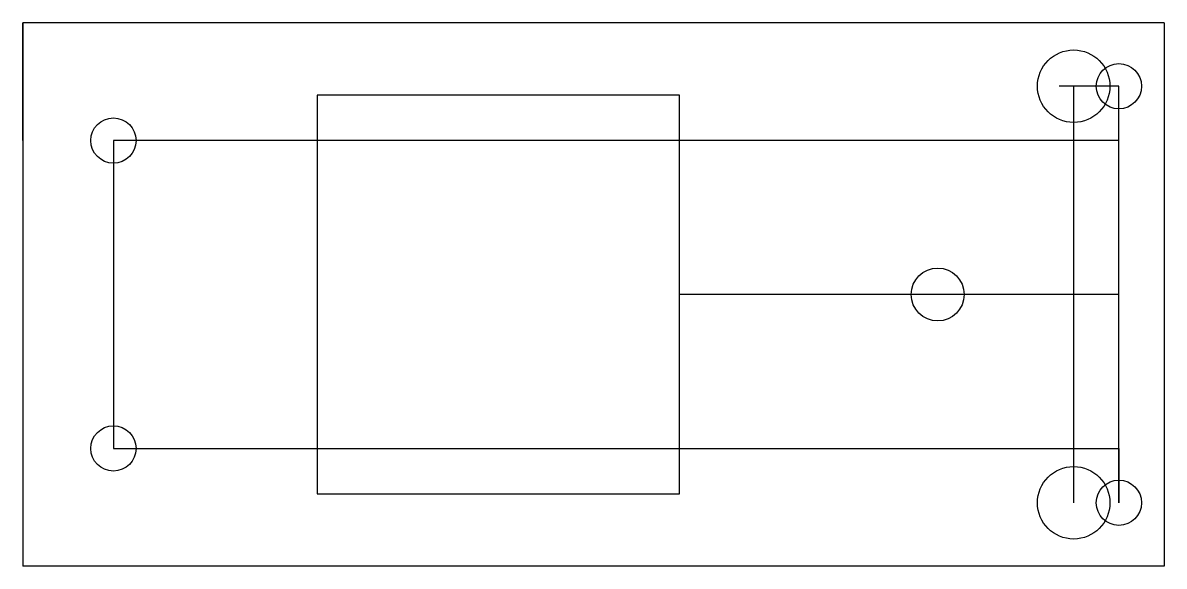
# Model space of a CAD drawing. Header units: millimetres. Extents: x -0.2 to 62.8, y -1.9 to 28.1.
import ezdxf

# ---------------------------------------------------------------- set-up
doc = ezdxf.new("R2010")
doc.units = ezdxf.units.MM

msp = doc.modelspace()

# ---------------------------------------------------------------- linework, layer by layer
for p, q in [((62.771, 28.077), (-0.229, 28.077)), ((-0.229, 21.577), (-0.229, 28.077)), ((-0.229, 28.077), (-0.229, -1.923)), ((62.771, 28.077), (62.771, -1.923)), ((60.271, 24.577), (56.971, 24.577)), ((57.777, 1.577), (57.777, 24.577)), ((60.271, 21.577), (60.271, 24.577)), ((36.021, 24.077), (16.021, 24.077)), ((16.021, 24.077), (16.021, 2.077)), ((36.021, 2.077), (36.021, 24.077)), ((60.271, 21.577), (4.771, 21.577)), ((4.771, 21.577), (4.771, 4.577)), ((60.271, 4.577), (60.271, 21.577)), ((60.271, 1.577), (60.271, 21.577)), ((44.021, 13.077), (36.021, 13.077)), ((50.271, 13.077), (44.021, 13.077)), ((60.271, 13.077), (50.271, 13.077)), ((4.771, 4.577), (60.271, 4.577)), ((60.271, 4.577), (60.271, 1.577)), ((16.021, 2.077), (36.021, 2.077)), ((62.771, -1.923), (-0.229, -1.923))]:
    msp.add_line(p, q)
for centre, radius in [((57.777, 24.577), 2), ((60.271, 24.577), 1.25), ((4.771, 21.577), 1.25), ((50.271, 13.077), 1.461), ((4.771, 4.577), 1.25), ((57.777, 1.577), 2), ((60.271, 1.577), 1.25)]:
    msp.add_circle(centre, radius)

doc.saveas('drawing.dxf')
